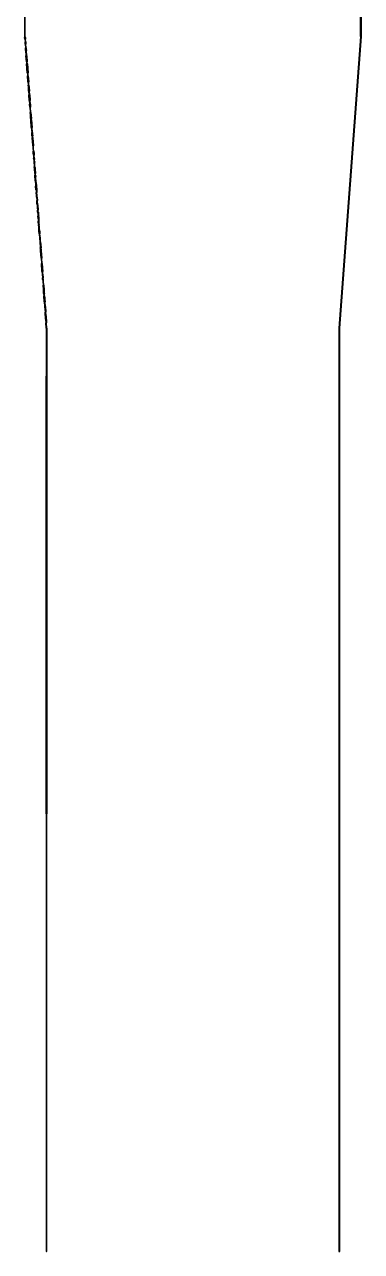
# Model space of a CAD drawing. Header units: metres. Extents: x 2 to 41.4, y 0.9 to 39.
# Drawn here: x 39.456 to 39.807, y 12.999 to 14.281 of the extents above; entities that cross this region are included whole.
import ezdxf

# ---------------------------------------------------------------- set-up
doc = ezdxf.new("R2010")
doc.units = ezdxf.units.M
doc.layers.add('BSA_MATERIAL_SECTION', color=7, linetype='Continuous')

msp = doc.modelspace()

# ---------------------------------------------------------------- linework, layer by layer
at = {"layer": 'BSA_MATERIAL_SECTION'}
for p, q in [((39.8066, 14.2681), (39.8066, 14.3181)), ((39.8074, 14.2681), (39.8074, 14.3181)), ((39.4558, 14.2931), (39.4558, 14.2681)), ((39.4566, 14.2681), (39.4566, 14.2931)), ((39.4558, 14.2681), (39.4558, 14.2681)), ((39.4558, 14.268), (39.4558, 14.2681)), ((39.4558, 14.2681), (39.4558, 14.2681)), ((39.4558, 14.268), (39.4558, 14.268)), ((39.4558, 14.268), (39.4559, 14.2671)), ((39.456, 14.2654), (39.4559, 14.2671)), ((39.456, 14.2654), (39.4563, 14.2624)), ((39.4566, 14.2681), (39.4566, 14.2681)), ((39.4566, 14.2681), (39.4566, 14.268)), ((39.4566, 14.2681), (39.4566, 14.2681)), ((39.4567, 14.2671), (39.4566, 14.268)), ((39.4566, 14.268), (39.4566, 14.268)), ((39.4567, 14.2671), (39.4568, 14.2654)), ((39.4571, 14.2624), (39.4568, 14.2654)), ((39.8066, 14.2681), (39.784, 13.9633)), ((39.7848, 13.9633), (39.8074, 14.2681)), ((39.4564, 14.26), (39.4563, 14.2624)), ((39.4564, 14.26), (39.4567, 14.2564)), ((39.4568, 14.2551), (39.4567, 14.2564)), ((39.4569, 14.2536), (39.4568, 14.2551)), ((39.4569, 14.2536), (39.4573, 14.2478)), ((39.4571, 14.2624), (39.4572, 14.26)), ((39.4575, 14.2564), (39.4572, 14.26)), ((39.4575, 14.2564), (39.4576, 14.2551)), ((39.4576, 14.2551), (39.4577, 14.2536)), ((39.4581, 14.2478), (39.4577, 14.2536)), ((39.4578, 14.2416), (39.4573, 14.2478)), ((39.4578, 14.2416), (39.458, 14.2394)), ((39.4581, 14.2478), (39.4586, 14.2416)), ((39.4588, 14.2394), (39.4586, 14.2416)), ((39.4587, 14.23), (39.458, 14.2394)), ((39.4587, 14.23), (39.4588, 14.2283)), ((39.4588, 14.2394), (39.4595, 14.23)), ((39.4588, 14.2283), (39.4589, 14.2269)), ((39.4594, 14.2206), (39.4589, 14.2269)), ((39.4596, 14.2283), (39.4595, 14.23)), ((39.4597, 14.2269), (39.4596, 14.2283)), ((39.4597, 14.2269), (39.4602, 14.2206)), ((39.4594, 14.2206), (39.4596, 14.2173)), ((39.4598, 14.2151), (39.4596, 14.2173)), ((39.4601, 14.2109), (39.4598, 14.2151)), ((39.4604, 14.2173), (39.4602, 14.2206)), ((39.4604, 14.2173), (39.4606, 14.2151)), ((39.4606, 14.2151), (39.4609, 14.2109)), ((39.4601, 14.2109), (39.4604, 14.2071)), ((39.4608, 14.2014), (39.4604, 14.2071)), ((39.4608, 14.2014), (39.4611, 14.1973)), ((39.4612, 14.2071), (39.4609, 14.2109)), ((39.4612, 14.2071), (39.4616, 14.2014)), ((39.4619, 14.1973), (39.4616, 14.2014)), ((39.4613, 14.1943), (39.4611, 14.1973)), ((39.4613, 14.1943), (39.4617, 14.1887)), ((39.4619, 14.1858), (39.4617, 14.1887)), ((39.4619, 14.1973), (39.4621, 14.1943)), ((39.4625, 14.1887), (39.4621, 14.1943)), ((39.4625, 14.1887), (39.4627, 14.1858)), ((39.4622, 14.1826), (39.4619, 14.1858)), ((39.4622, 14.1826), (39.4622, 14.1819)), ((39.4622, 14.1819), (39.4623, 14.181)), ((39.4629, 14.1729), (39.4623, 14.181)), ((39.4627, 14.1858), (39.463, 14.1826)), ((39.463, 14.1819), (39.463, 14.1826)), ((39.4631, 14.181), (39.463, 14.1819)), ((39.4631, 14.181), (39.4637, 14.1729)), ((39.4629, 14.1729), (39.4633, 14.1677)), ((39.4634, 14.1661), (39.4633, 14.1677)), ((39.4635, 14.1643), (39.4634, 14.1661)), ((39.4635, 14.1643), (39.4637, 14.1625)), ((39.4641, 14.1677), (39.4637, 14.1729)), ((39.4641, 14.1677), (39.4642, 14.1661)), ((39.4642, 14.1661), (39.4643, 14.1643)), ((39.4645, 14.1625), (39.4643, 14.1643)), ((39.4638, 14.1614), (39.4637, 14.1625)), ((39.464, 14.1586), (39.4638, 14.1614)), ((39.4643, 14.1538), (39.464, 14.1586)), ((39.4643, 14.1538), (39.4645, 14.151)), ((39.4645, 14.1625), (39.4646, 14.1614)), ((39.4645, 14.151), (39.4647, 14.1484)), ((39.4646, 14.1614), (39.4648, 14.1586)), ((39.4648, 14.1586), (39.4651, 14.1538)), ((39.4653, 14.151), (39.4651, 14.1538)), ((39.4655, 14.1484), (39.4653, 14.151)), ((39.4649, 14.1464), (39.4647, 14.1484)), ((39.465, 14.1443), (39.4649, 14.1464)), ((39.465, 14.1443), (39.4653, 14.1406)), ((39.4654, 14.1397), (39.4653, 14.1406)), ((39.4654, 14.1397), (39.4655, 14.1379)), ((39.4655, 14.1484), (39.4657, 14.1464)), ((39.4655, 14.1379), (39.4659, 14.1319)), ((39.4657, 14.1464), (39.4658, 14.1443)), ((39.4661, 14.1406), (39.4658, 14.1443)), ((39.4661, 14.1406), (39.4662, 14.1397)), ((39.4663, 14.1379), (39.4662, 14.1397)), ((39.4663, 14.1379), (39.4664, 14.137)), ((39.4661, 14.13), (39.4659, 14.1319)), ((39.4664, 14.125), (39.4661, 14.13)), ((39.4667, 14.1319), (39.4664, 14.137)), ((39.4664, 14.125), (39.4665, 14.1237)), ((39.4667, 14.1319), (39.4668, 14.1312)), ((39.4668, 14.1312), (39.4669, 14.13)), ((39.4669, 14.13), (39.4672, 14.125)), ((39.4673, 14.1237), (39.4672, 14.125)), ((39.4665, 14.1237), (39.4666, 14.1236)), ((39.4666, 14.1236), (39.4666, 14.1231)), ((39.4667, 14.1221), (39.4666, 14.1231)), ((39.4667, 14.1218), (39.4667, 14.1221)), ((39.4671, 14.1157), (39.4667, 14.1218)), ((39.4671, 14.1157), (39.4674, 14.1118)), ((39.4674, 14.1236), (39.4673, 14.1237)), ((39.4674, 14.1231), (39.4674, 14.1236)), ((39.4674, 14.1231), (39.4675, 14.1221)), ((39.4677, 14.108), (39.4674, 14.1118)), ((39.4675, 14.1221), (39.4675, 14.1218)), ((39.4679, 14.1157), (39.4675, 14.1218)), ((39.4679, 14.1157), (39.4685, 14.108)), ((39.4677, 14.108), (39.4678, 14.1072)), ((39.4678, 14.1072), (39.4679, 14.1052)), ((39.4682, 14.1019), (39.4679, 14.1052)), ((39.4683, 14.1003), (39.4682, 14.1019)), ((39.4683, 14.1003), (39.4685, 14.0969)), ((39.4685, 14.108), (39.4686, 14.1072)), ((39.4686, 14.1072), (39.4687, 14.1052)), ((39.469, 14.1019), (39.4687, 14.1052)), ((39.4691, 14.1003), (39.469, 14.1019)), ((39.4691, 14.1003), (39.4693, 14.0969)), ((39.4687, 14.095), (39.4685, 14.0969)), ((39.4688, 14.0938), (39.4687, 14.095)), ((39.4689, 14.0923), (39.4688, 14.0938)), ((39.4689, 14.0923), (39.4691, 14.0893)), ((39.4691, 14.0893), (39.4693, 14.0866)), ((39.4695, 14.095), (39.4693, 14.0969)), ((39.4694, 14.0853), (39.4693, 14.0866)), ((39.4696, 14.0938), (39.4695, 14.095)), ((39.4697, 14.0923), (39.4696, 14.0938)), ((39.4697, 14.0923), (39.4701, 14.0866)), ((39.4702, 14.0853), (39.4701, 14.0866)), ((39.4695, 14.0846), (39.4694, 14.0853)), ((39.4695, 14.0846), (39.4696, 14.0819)), ((39.4696, 14.0819), (39.4698, 14.0805)), ((39.4698, 14.0794), (39.4698, 14.0805)), ((39.4698, 14.0794), (39.4701, 14.0751)), ((39.4702, 14.0745), (39.4701, 14.0751)), ((39.4703, 14.0846), (39.4702, 14.0853)), ((39.4704, 14.0716), (39.4702, 14.0745)), ((39.4703, 14.0846), (39.4704, 14.0819)), ((39.4704, 14.0819), (39.4706, 14.0805)), ((39.4706, 14.0794), (39.4706, 14.0805)), ((39.4706, 14.0794), (39.4709, 14.0751)), ((39.471, 14.0745), (39.4709, 14.0751)), ((39.4712, 14.0716), (39.471, 14.0745)), ((39.4704, 14.0716), (39.4704, 14.0712)), ((39.4704, 14.0712), (39.4704, 14.0711)), ((39.4706, 14.0694), (39.4704, 14.0711)), ((39.4707, 14.068), (39.4706, 14.0694)), ((39.4707, 14.068), (39.4707, 14.0679)), ((39.4709, 14.0649), (39.4707, 14.0679)), ((39.4711, 14.0621), (39.4709, 14.0649)), ((39.4711, 14.0621), (39.4715, 14.0574)), ((39.4712, 14.0716), (39.4712, 14.0712)), ((39.4712, 14.0712), (39.4712, 14.0711)), ((39.4714, 14.0694), (39.4712, 14.0711)), ((39.4715, 14.068), (39.4714, 14.0694)), ((39.4715, 14.068), (39.4715, 14.0679)), ((39.4717, 14.0649), (39.4715, 14.0679)), ((39.4717, 14.0649), (39.4719, 14.0621)), ((39.4723, 14.0574), (39.4719, 14.0621)), ((39.4715, 14.0574), (39.4717, 14.0536)), ((39.4717, 14.0536), (39.4722, 14.0473)), ((39.4725, 14.0536), (39.4723, 14.0574)), ((39.4725, 14.0536), (39.473, 14.0473)), ((39.4723, 14.0461), (39.4722, 14.0473)), ((39.4724, 14.0442), (39.4723, 14.0461)), ((39.4727, 14.0404), (39.4724, 14.0442)), ((39.473, 14.0367), (39.4727, 14.0404)), ((39.4731, 14.0461), (39.473, 14.0473)), ((39.473, 14.0367), (39.4734, 14.031)), ((39.4731, 14.0461), (39.4732, 14.0442)), ((39.4732, 14.0442), (39.4735, 14.0404)), ((39.4735, 14.0404), (39.4738, 14.0367)), ((39.4742, 14.031), (39.4738, 14.0367)), ((39.474, 14.0226), (39.4734, 14.031)), ((39.474, 14.0226), (39.4742, 14.0198)), ((39.4742, 14.031), (39.4748, 14.0226)), ((39.475, 14.0198), (39.4748, 14.0226)), ((39.4742, 14.0198), (39.4745, 14.016)), ((39.4747, 14.0141), (39.4745, 14.016)), ((39.4747, 14.0141), (39.4748, 14.0122)), ((39.4748, 14.0122), (39.4751, 14.0085)), ((39.475, 14.0198), (39.4753, 14.016)), ((39.4755, 14.0141), (39.4753, 14.016)), ((39.4756, 14.0122), (39.4755, 14.0141)), ((39.4759, 14.0085), (39.4756, 14.0122)), ((39.4755, 14.0034), (39.4751, 14.0085)), ((39.4756, 14.0009), (39.4755, 14.0034)), ((39.4757, 13.9997), (39.4756, 14.0009)), ((39.4757, 13.9997), (39.4759, 13.9972)), ((39.4759, 14.0085), (39.4763, 14.0034)), ((39.4761, 13.9947), (39.4759, 13.9972)), ((39.4763, 14.0034), (39.4764, 14.0009)), ((39.4764, 14.0009), (39.4765, 13.9997)), ((39.4767, 13.9972), (39.4765, 13.9997)), ((39.4767, 13.9972), (39.4769, 13.9947)), ((39.4762, 13.9934), (39.4761, 13.9947)), ((39.4764, 13.9909), (39.4762, 13.9934)), ((39.4764, 13.9909), (39.4768, 13.9859)), ((39.4768, 13.9859), (39.4772, 13.9802)), ((39.4769, 13.9947), (39.477, 13.9934)), ((39.477, 13.9934), (39.4772, 13.9909)), ((39.4776, 13.9859), (39.4772, 13.9909)), ((39.4776, 13.9859), (39.478, 13.9802)), ((39.4773, 13.9784), (39.4772, 13.9802)), ((39.4776, 13.9746), (39.4773, 13.9784)), ((39.4779, 13.9708), (39.4776, 13.9746)), ((39.4779, 13.9708), (39.478, 13.969)), ((39.4781, 13.9784), (39.478, 13.9802)), ((39.4781, 13.9784), (39.4784, 13.9746)), ((39.4784, 13.9746), (39.4787, 13.9708)), ((39.4787, 13.9708), (39.4788, 13.969)), ((39.4784, 13.9633), (39.478, 13.969)), ((39.4784, 13.9633), (39.4784, 13.9133)), ((39.4792, 13.9633), (39.4788, 13.969)), ((39.4792, 13.9633), (39.4792, 13.9133)), ((39.784, 13.9633), (39.784, 13.9133)), ((39.7848, 13.9133), (39.7848, 13.9633)), ((39.4784, 13.9133), (39.4788, 13.9133)), ((39.4784, 13.4561), (39.4784, 13.9133)), ((39.4788, 13.9133), (39.4784, 13.9133)), ((39.4792, 13.9133), (39.4788, 13.9133)), ((39.4788, 13.9133), (39.4792, 13.9133)), ((39.4792, 13.9133), (39.4792, 13.4561)), ((39.784, 13.9133), (39.7848, 13.9133)), ((39.784, 13.9133), (39.784, 12.9989)), ((39.7848, 13.9133), (39.784, 13.9133)), ((39.7848, 12.9989), (39.7848, 13.9133)), ((39.4784, 13.4561), (39.4784, 12.9989)), ((39.4792, 12.9989), (39.4792, 13.4561)), ((39.4784, 12.9989), (39.4788, 12.9989)), ((39.4792, 12.9989), (39.4788, 12.9989)), ((39.784, 12.9989), (39.7848, 12.9989))]:
    msp.add_line(p, q, dxfattribs=at)

doc.saveas('drawing.dxf')
